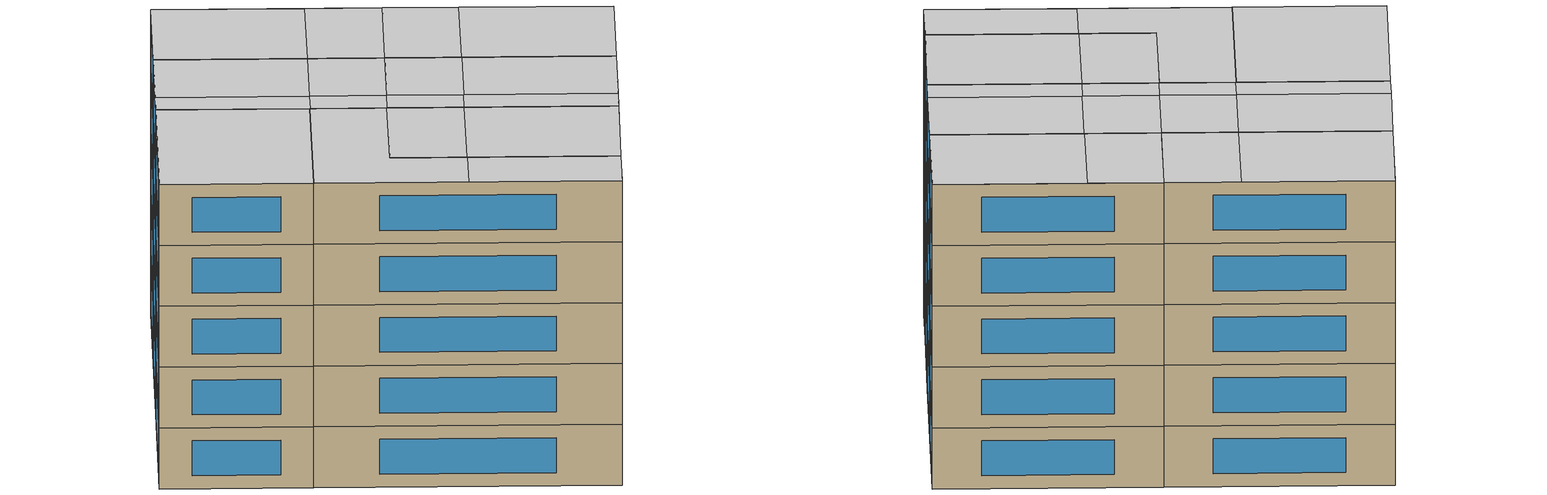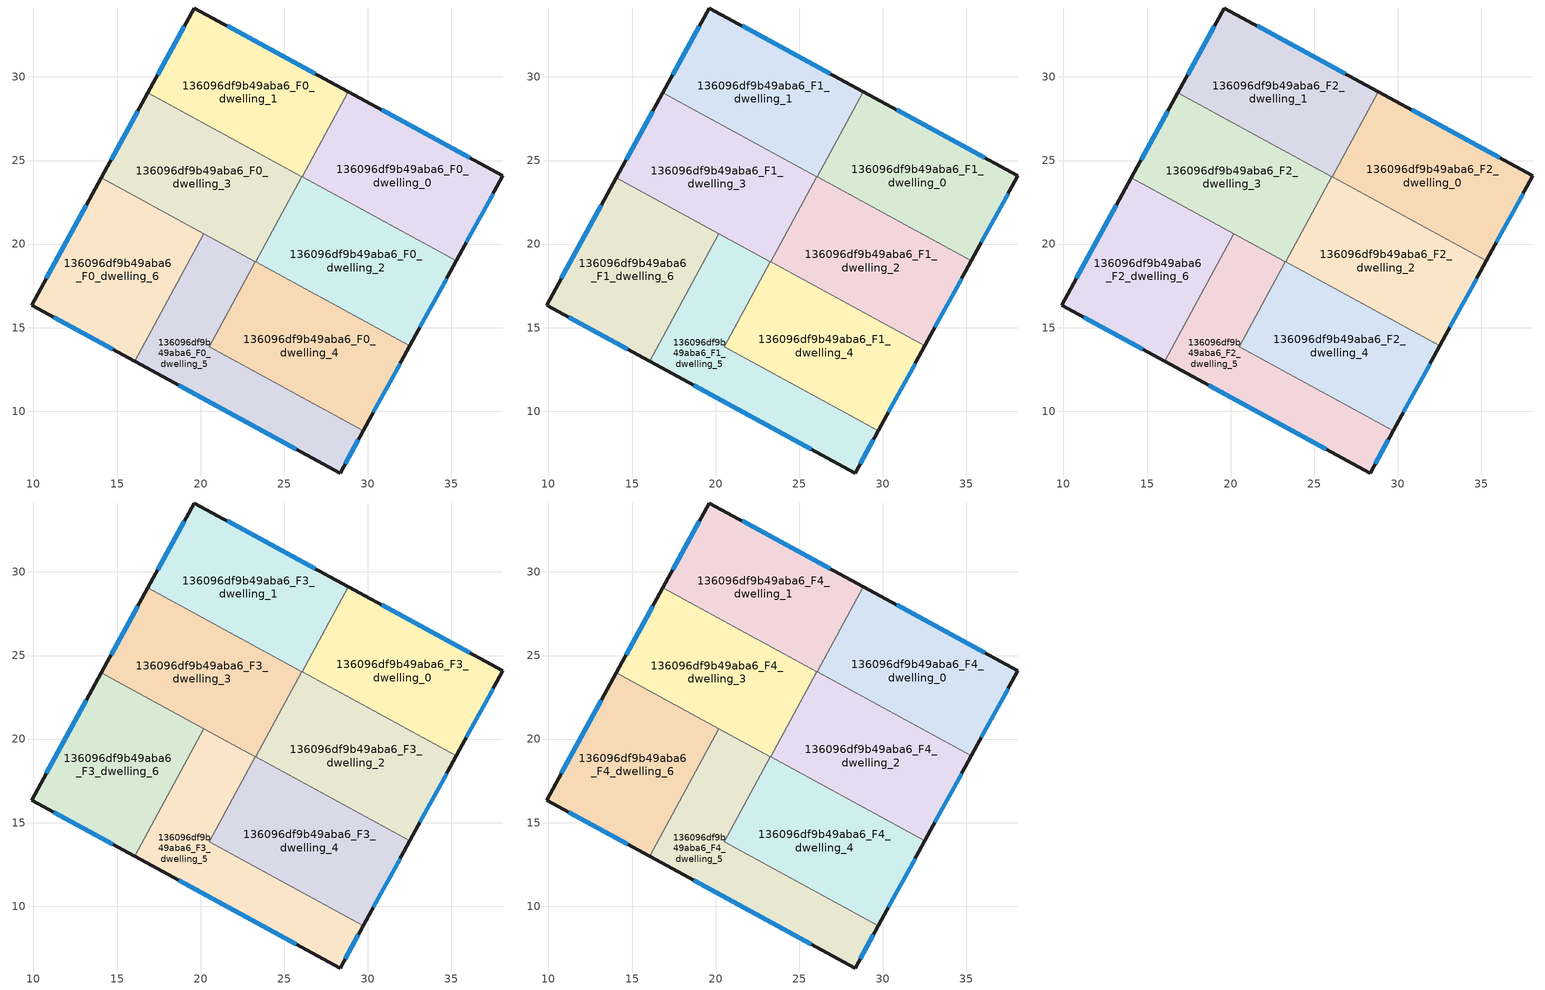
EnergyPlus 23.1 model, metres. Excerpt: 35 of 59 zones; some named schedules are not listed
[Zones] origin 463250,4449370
136096df9b49aba6_F0_dwelling_0
 floor ground (EU_floor_Construction): 38.09,24.1 35.31,19.01 26.08,24.02 28.85,29.12 z0
 wall outside (EU_wall_Construction): 35.31,19.01 38.09,24.1 28.85,29.12 z0:3
 wall to 136096df9b49aba6_F0_dwelling_1 (EU_wall_Construction): 28.85,29.12 26.08,24.02 z0:3
 wall to 136096df9b49aba6_F0_dwelling_2 (EU_wall_Construction): 26.08,24.02 35.31,19.01 z0:3
 window (EU_Window_Construction): 36.11,25.18 30.83,28.04 / 35.91,20.1 37.5,23.01 z0.64:2.36
136096df9b49aba6_F0_dwelling_1
 floor ground (EU_floor_Construction): 28.85,29.12 26.08,24.02 16.84,29.04 19.62,34.13 z0
 wall outside (EU_wall_Construction): 28.85,29.12 19.62,34.13 16.84,29.04 z0:3
 wall to 136096df9b49aba6_F0_dwelling_3 (EU_wall_Construction): 16.84,29.04 26.07,24.03 z0:3
 wall to 136096df9b49aba6_F0_dwelling_2 (EU_wall_Construction): 26.07,24.03 26.08,24.02 z0:3
 window (EU_Window_Construction): 26.87,30.19 21.6,33.05 / 19.02,33.04 17.43,30.13 z0.64:2.36
136096df9b49aba6_F0_dwelling_2
 floor ground (EU_floor_Construction): 35.31,19.01 32.53,13.93 23.3,18.94 26.07,24.03 z0
 wall outside (EU_wall_Construction): 32.53,13.93 35.31,19.01 z0:3
 wall to 136096df9b49aba6_F0_dwelling_3 (EU_wall_Construction): 26.07,24.03 23.3,18.94 z0:3
 wall to 136096df9b49aba6_F0_dwelling_4 (EU_wall_Construction): 23.3,18.94 32.53,13.93 z0:3
 window (EU_Window_Construction): 33.12,15.02 34.72,17.93 z0.64:2.36
136096df9b49aba6_F0_dwelling_3
 floor ground (EU_floor_Construction): 26.07,24.03 23.3,18.94 14.06,23.95 16.84,29.04 z0
 wall outside (EU_wall_Construction): 16.84,29.04 14.06,23.95 z0:3
 wall to 136096df9b49aba6_F0_dwelling_6 (EU_wall_Construction): 14.06,23.95 20.2,20.62 z0:3
 wall to 136096df9b49aba6_F0_dwelling_5 (EU_wall_Construction): 20.2,20.62 23.28,18.95 z0:3
 wall to 136096df9b49aba6_F0_dwelling_4 (EU_wall_Construction): 23.28,18.95 23.3,18.94 z0:3
 window (EU_Window_Construction): 16.24,27.95 14.65,25.04 z0.64:2.36
136096df9b49aba6_F0_dwelling_4
 floor ground (EU_floor_Construction): 32.53,13.93 29.75,8.84 20.52,13.85 23.28,18.95 z0
 wall outside (EU_wall_Construction): 29.75,8.84 32.53,13.93 z0:3
 wall to 136096df9b49aba6_F0_dwelling_5 (EU_wall_Construction): 23.28,18.95 20.52,13.85 29.75,8.84 z0:3
 window (EU_Window_Construction): 30.34,9.93 31.93,12.84 z0.64:2.36
136096df9b49aba6_F0_dwelling_5
 floor ground (EU_floor_Construction): 23.28,18.95 20.52,13.85 29.75,8.84 28.35,6.3 16.05,12.98 20.2,20.62 z0
 wall outside (EU_wall_Construction): 16.05,12.98 28.35,6.3 29.75,8.84 z0:3
 wall to 136096df9b49aba6_F0_dwelling_6 (EU_wall_Construction): 20.2,20.62 16.05,12.98 z0:3
 window (EU_Window_Construction): 28.65,6.84 29.45,8.3 / 18.69,11.55 25.72,7.73 z0.64:2.36
136096df9b49aba6_F0_dwelling_6
 floor ground (EU_floor_Construction): 20.2,20.62 16.05,12.98 9.88,16.33 14.06,23.95 z0
 wall outside (EU_wall_Construction): 14.06,23.95 9.88,16.33 16.05,12.98 z0:3
 window (EU_Window_Construction): 11.2,15.61 14.73,13.69 / 13.16,22.32 10.78,17.96 z0.64:2.36
136096df9b49aba6_F1_dwelling_0
 floor to 136096df9b49aba6_F0_dwelling_0 (EU_floor_Construction): 38.09,24.1 35.31,19.01 26.08,24.02 28.85,29.12 z3
 wall outside (EU_wall_Construction): 35.31,19.01 38.09,24.1 28.85,29.12 z3:6
 wall to 136096df9b49aba6_F1_dwelling_1 (EU_wall_Construction): 28.85,29.12 26.08,24.02 z3:6
 wall to 136096df9b49aba6_F1_dwelling_2 (EU_wall_Construction): 26.08,24.02 35.31,19.01 z3:6
 window (EU_Window_Construction): 36.11,25.18 30.83,28.04 / 35.91,20.1 37.5,23.01 z3.64:5.36
136096df9b49aba6_F1_dwelling_1
 floor to 136096df9b49aba6_F0_dwelling_1 (EU_floor_Construction): 28.85,29.12 26.08,24.02 16.84,29.04 19.62,34.13 z3
 wall outside (EU_wall_Construction): 28.85,29.12 19.62,34.13 16.84,29.04 z3:6
 wall to 136096df9b49aba6_F1_dwelling_3 (EU_wall_Construction): 16.84,29.04 26.07,24.03 z3:6
 wall to 136096df9b49aba6_F1_dwelling_2 (EU_wall_Construction): 26.07,24.03 26.08,24.02 z3:6
 window (EU_Window_Construction): 26.87,30.19 21.6,33.05 / 19.02,33.04 17.43,30.13 z3.64:5.36
136096df9b49aba6_F1_dwelling_2
 floor to 136096df9b49aba6_F0_dwelling_2 (EU_floor_Construction): 35.31,19.01 32.53,13.93 23.3,18.94 26.07,24.03 z3
 wall outside (EU_wall_Construction): 32.53,13.93 35.31,19.01 z3:6
 wall to 136096df9b49aba6_F1_dwelling_3 (EU_wall_Construction): 26.07,24.03 23.3,18.94 z3:6
 wall to 136096df9b49aba6_F1_dwelling_4 (EU_wall_Construction): 23.3,18.94 32.53,13.93 z3:6
 window (EU_Window_Construction): 33.12,15.02 34.72,17.93 z3.64:5.36
136096df9b49aba6_F1_dwelling_3
 floor to 136096df9b49aba6_F0_dwelling_3 (EU_floor_Construction): 26.07,24.03 23.3,18.94 14.06,23.95 16.84,29.04 z3
 wall outside (EU_wall_Construction): 16.84,29.04 14.06,23.95 z3:6
 wall to 136096df9b49aba6_F1_dwelling_6 (EU_wall_Construction): 14.06,23.95 20.2,20.62 z3:6
 wall to 136096df9b49aba6_F1_dwelling_5 (EU_wall_Construction): 20.2,20.62 23.28,18.95 z3:6
 wall to 136096df9b49aba6_F1_dwelling_4 (EU_wall_Construction): 23.28,18.95 23.3,18.94 z3:6
 window (EU_Window_Construction): 16.24,27.95 14.65,25.04 z3.64:5.36
136096df9b49aba6_F1_dwelling_4
 floor to 136096df9b49aba6_F0_dwelling_4 (EU_floor_Construction): 32.53,13.93 29.75,8.84 20.52,13.85 23.28,18.95 z3
 wall outside (EU_wall_Construction): 29.75,8.84 32.53,13.93 z3:6
 wall to 136096df9b49aba6_F1_dwelling_5 (EU_wall_Construction): 23.28,18.95 20.52,13.85 29.75,8.84 z3:6
 window (EU_Window_Construction): 30.34,9.93 31.93,12.84 z3.64:5.36
136096df9b49aba6_F1_dwelling_5
 floor to 136096df9b49aba6_F0_dwelling_5 (EU_floor_Construction): 23.28,18.95 20.52,13.85 29.75,8.84 28.35,6.3 16.05,12.98 20.2,20.62 z3
 wall outside (EU_wall_Construction): 16.05,12.98 28.35,6.3 29.75,8.84 z3:6
 wall to 136096df9b49aba6_F1_dwelling_6 (EU_wall_Construction): 20.2,20.62 16.05,12.98 z3:6
 window (EU_Window_Construction): 28.65,6.84 29.45,8.3 / 18.69,11.55 25.72,7.73 z3.64:5.36
136096df9b49aba6_F1_dwelling_6
 floor to 136096df9b49aba6_F0_dwelling_6 (EU_floor_Construction): 20.2,20.62 16.05,12.98 9.88,16.33 14.06,23.95 z3
 wall outside (EU_wall_Construction): 14.06,23.95 9.88,16.33 16.05,12.98 z3:6
 window (EU_Window_Construction): 11.2,15.61 14.73,13.69 / 13.16,22.32 10.78,17.96 z3.64:5.36
136096df9b49aba6_F2_dwelling_0
 floor to 136096df9b49aba6_F1_dwelling_0 (EU_floor_Construction): 38.09,24.1 35.31,19.01 26.08,24.02 28.85,29.12 z6
 wall outside (EU_wall_Construction): 35.31,19.01 38.09,24.1 28.85,29.12 z6:9
 wall to 136096df9b49aba6_F2_dwelling_1 (EU_wall_Construction): 28.85,29.12 26.08,24.02 z6:9
 wall to 136096df9b49aba6_F2_dwelling_2 (EU_wall_Construction): 26.08,24.02 35.31,19.01 z6:9
 window (EU_Window_Construction): 36.11,25.18 30.83,28.04 / 35.91,20.1 37.5,23.01 z6.64:8.36
136096df9b49aba6_F2_dwelling_1
 floor to 136096df9b49aba6_F1_dwelling_1 (EU_floor_Construction): 28.85,29.12 26.08,24.02 16.84,29.04 19.62,34.13 z6
 wall outside (EU_wall_Construction): 28.85,29.12 19.62,34.13 16.84,29.04 z6:9
 wall to 136096df9b49aba6_F2_dwelling_3 (EU_wall_Construction): 16.84,29.04 26.07,24.03 z6:9
 wall to 136096df9b49aba6_F2_dwelling_2 (EU_wall_Construction): 26.07,24.03 26.08,24.02 z6:9
 window (EU_Window_Construction): 26.87,30.19 21.6,33.05 / 19.02,33.04 17.43,30.13 z6.64:8.36
136096df9b49aba6_F2_dwelling_2
 floor to 136096df9b49aba6_F1_dwelling_2 (EU_floor_Construction): 35.31,19.01 32.53,13.93 23.3,18.94 26.07,24.03 z6
 wall outside (EU_wall_Construction): 32.53,13.93 35.31,19.01 z6:9
 wall to 136096df9b49aba6_F2_dwelling_3 (EU_wall_Construction): 26.07,24.03 23.3,18.94 z6:9
 wall to 136096df9b49aba6_F2_dwelling_4 (EU_wall_Construction): 23.3,18.94 32.53,13.93 z6:9
 window (EU_Window_Construction): 33.12,15.02 34.72,17.93 z6.64:8.36
136096df9b49aba6_F2_dwelling_3
 floor to 136096df9b49aba6_F1_dwelling_3 (EU_floor_Construction): 26.07,24.03 23.3,18.94 14.06,23.95 16.84,29.04 z6
 wall outside (EU_wall_Construction): 16.84,29.04 14.06,23.95 z6:9
 wall to 136096df9b49aba6_F2_dwelling_6 (EU_wall_Construction): 14.06,23.95 20.2,20.62 z6:9
 wall to 136096df9b49aba6_F2_dwelling_5 (EU_wall_Construction): 20.2,20.62 23.28,18.95 z6:9
 wall to 136096df9b49aba6_F2_dwelling_4 (EU_wall_Construction): 23.28,18.95 23.3,18.94 z6:9
 window (EU_Window_Construction): 16.24,27.95 14.65,25.04 z6.64:8.36
136096df9b49aba6_F2_dwelling_4
 floor to 136096df9b49aba6_F1_dwelling_4 (EU_floor_Construction): 32.53,13.93 29.75,8.84 20.52,13.85 23.28,18.95 z6
 wall outside (EU_wall_Construction): 29.75,8.84 32.53,13.93 z6:9
 wall to 136096df9b49aba6_F2_dwelling_5 (EU_wall_Construction): 23.28,18.95 20.52,13.85 29.75,8.84 z6:9
 window (EU_Window_Construction): 30.34,9.93 31.93,12.84 z6.64:8.36
136096df9b49aba6_F2_dwelling_5
 floor to 136096df9b49aba6_F1_dwelling_5 (EU_floor_Construction): 23.28,18.95 20.52,13.85 29.75,8.84 28.35,6.3 16.05,12.98 20.2,20.62 z6
 wall outside (EU_wall_Construction): 16.05,12.98 28.35,6.3 29.75,8.84 z6:9
 wall to 136096df9b49aba6_F2_dwelling_6 (EU_wall_Construction): 20.2,20.62 16.05,12.98 z6:9
 window (EU_Window_Construction): 28.65,6.84 29.45,8.3 / 18.69,11.55 25.72,7.73 z6.64:8.36
136096df9b49aba6_F2_dwelling_6
 floor to 136096df9b49aba6_F1_dwelling_6 (EU_floor_Construction): 20.2,20.62 16.05,12.98 9.88,16.33 14.06,23.95 z6
 wall outside (EU_wall_Construction): 14.06,23.95 9.88,16.33 16.05,12.98 z6:9
 window (EU_Window_Construction): 11.2,15.61 14.73,13.69 / 13.16,22.32 10.78,17.96 z6.64:8.36
136096df9b49aba6_F3_dwelling_0
 floor to 136096df9b49aba6_F2_dwelling_0 (EU_floor_Construction): 38.09,24.1 35.31,19.01 26.08,24.02 28.85,29.12 z9
 wall outside (EU_wall_Construction): 35.31,19.01 38.09,24.1 28.85,29.12 z9:12
 wall to 136096df9b49aba6_F3_dwelling_1 (EU_wall_Construction): 28.85,29.12 26.08,24.02 z9:12
 wall to 136096df9b49aba6_F3_dwelling_2 (EU_wall_Construction): 26.08,24.02 35.31,19.01 z9:12
 window (EU_Window_Construction): 36.11,25.18 30.83,28.04 / 35.91,20.1 37.5,23.01 z9.64:11.36
136096df9b49aba6_F3_dwelling_1
 floor to 136096df9b49aba6_F2_dwelling_1 (EU_floor_Construction): 28.85,29.12 26.08,24.02 16.84,29.04 19.62,34.13 z9
 wall outside (EU_wall_Construction): 28.85,29.12 19.62,34.13 16.84,29.04 z9:12
 wall to 136096df9b49aba6_F3_dwelling_3 (EU_wall_Construction): 16.84,29.04 26.07,24.03 z9:12
 wall to 136096df9b49aba6_F3_dwelling_2 (EU_wall_Construction): 26.07,24.03 26.08,24.02 z9:12
 window (EU_Window_Construction): 26.87,30.19 21.6,33.05 / 19.02,33.04 17.43,30.13 z9.64:11.36
136096df9b49aba6_F3_dwelling_2
 floor to 136096df9b49aba6_F2_dwelling_2 (EU_floor_Construction): 35.31,19.01 32.53,13.93 23.3,18.94 26.07,24.03 z9
 wall outside (EU_wall_Construction): 32.53,13.93 35.31,19.01 z9:12
 wall to 136096df9b49aba6_F3_dwelling_3 (EU_wall_Construction): 26.07,24.03 23.3,18.94 z9:12
 wall to 136096df9b49aba6_F3_dwelling_4 (EU_wall_Construction): 23.3,18.94 32.53,13.93 z9:12
 window (EU_Window_Construction): 33.12,15.02 34.72,17.93 z9.64:11.36
136096df9b49aba6_F3_dwelling_3
 floor to 136096df9b49aba6_F2_dwelling_3 (EU_floor_Construction): 26.07,24.03 23.3,18.94 14.06,23.95 16.84,29.04 z9
 wall outside (EU_wall_Construction): 16.84,29.04 14.06,23.95 z9:12
 wall to 136096df9b49aba6_F3_dwelling_6 (EU_wall_Construction): 14.06,23.95 20.2,20.62 z9:12
 wall to 136096df9b49aba6_F3_dwelling_5 (EU_wall_Construction): 20.2,20.62 23.28,18.95 z9:12
 wall to 136096df9b49aba6_F3_dwelling_4 (EU_wall_Construction): 23.28,18.95 23.3,18.94 z9:12
 window (EU_Window_Construction): 16.24,27.95 14.65,25.04 z9.64:11.36
136096df9b49aba6_F3_dwelling_4
 floor to 136096df9b49aba6_F2_dwelling_4 (EU_floor_Construction): 32.53,13.93 29.75,8.84 20.52,13.85 23.28,18.95 z9
 wall outside (EU_wall_Construction): 29.75,8.84 32.53,13.93 z9:12
 wall to 136096df9b49aba6_F3_dwelling_5 (EU_wall_Construction): 23.28,18.95 20.52,13.85 29.75,8.84 z9:12
 window (EU_Window_Construction): 30.34,9.93 31.93,12.84 z9.64:11.36
136096df9b49aba6_F3_dwelling_5
 floor to 136096df9b49aba6_F2_dwelling_5 (EU_floor_Construction): 23.28,18.95 20.52,13.85 29.75,8.84 28.35,6.3 16.05,12.98 20.2,20.62 z9
 wall outside (EU_wall_Construction): 16.05,12.98 28.35,6.3 29.75,8.84 z9:12
 wall to 136096df9b49aba6_F3_dwelling_6 (EU_wall_Construction): 20.2,20.62 16.05,12.98 z9:12
 window (EU_Window_Construction): 28.65,6.84 29.45,8.3 / 18.69,11.55 25.72,7.73 z9.64:11.36
136096df9b49aba6_F3_dwelling_6
 floor to 136096df9b49aba6_F2_dwelling_6 (EU_floor_Construction): 20.2,20.62 16.05,12.98 9.88,16.33 14.06,23.95 z9
 wall outside (EU_wall_Construction): 14.06,23.95 9.88,16.33 16.05,12.98 z9:12
 window (EU_Window_Construction): 11.2,15.61 14.73,13.69 / 13.16,22.32 10.78,17.96 z9.64:11.36
136096df9b49aba6_F4_dwelling_0
 floor to 136096df9b49aba6_F3_dwelling_0 (EU_floor_Construction): 38.09,24.1 35.31,19.01 26.08,24.02 28.85,29.12 z12
 wall outside (EU_wall_Construction): 35.31,19.01 38.09,24.1 28.85,29.12 z12:15
 wall to 136096df9b49aba6_F4_dwelling_1 (EU_wall_Construction): 28.85,29.12 26.08,24.02 z12:15
 wall to 136096df9b49aba6_F4_dwelling_2 (EU_wall_Construction): 26.08,24.02 35.31,19.01 z12:15
 window (EU_Window_Construction): 36.11,25.18 30.83,28.04 / 35.91,20.1 37.5,23.01 z12.64:14.36
 ceiling to 136096df9b49aba6_F5_dwelling_1 (EU_floor_Construction): 35.31,19.01 38.09,24.1 31.91,27.46 29.14,22.36 z15
 ceiling to 136096df9b49aba6_F5_dwelling_3 (EU_floor_Construction): 29.14,22.36 31.91,27.46 28.85,29.12 26.08,24.02 z15
136096df9b49aba6_F4_dwelling_1
 floor to 136096df9b49aba6_F3_dwelling_1 (EU_floor_Construction): 28.85,29.12 26.08,24.02 16.84,29.04 19.62,34.13 z12
 wall outside (EU_wall_Construction): 28.85,29.12 19.62,34.13 16.84,29.04 z12:15
 wall to 136096df9b49aba6_F4_dwelling_3 (EU_wall_Construction): 16.84,29.04 26.07,24.03 z12:15
 wall to 136096df9b49aba6_F4_dwelling_2 (EU_wall_Construction): 26.07,24.03 26.08,24.02 z12:15
 window (EU_Window_Construction): 26.87,30.19 21.6,33.05 / 19.02,33.04 17.43,30.13 z12.64:14.36
 ceiling to 136096df9b49aba6_F5_dwelling_5 (EU_floor_Construction): 22.98,25.71 25.75,30.8 19.62,34.13 16.84,29.04 z15
 ceiling to 136096df9b49aba6_F5_dwelling_3 (EU_floor_Construction): 26.08,24.02 28.85,29.12 25.75,30.8 22.98,25.71 z15
136096df9b49aba6_F4_dwelling_2
 floor to 136096df9b49aba6_F3_dwelling_2 (EU_floor_Construction): 35.31,19.01 32.53,13.93 23.3,18.94 26.07,24.03 z12
 wall outside (EU_wall_Construction): 32.53,13.93 35.31,19.01 z12:15
 wall to 136096df9b49aba6_F4_dwelling_3 (EU_wall_Construction): 26.07,24.03 23.3,18.94 z12:15
 wall to 136096df9b49aba6_F4_dwelling_4 (EU_wall_Construction): 23.3,18.94 32.53,13.93 z12:15
 window (EU_Window_Construction): 33.12,15.02 34.72,17.93 z12.64:14.36
 ceiling to 136096df9b49aba6_F5_dwelling_3 (EU_floor_Construction): 27.07,18.54 29.14,22.36 26.07,24.03 23.99,20.21 z15
 ceiling to 136096df9b49aba6_F5_dwelling_1 (EU_floor_Construction): 33.24,15.22 35.31,19.01 29.14,22.36 27.08,18.56 z15
 ceiling to 136096df9b49aba6_F5_dwelling_0 (EU_floor_Construction): 32.53,13.93 33.24,15.22 27.08,18.56 26.38,17.27 z15
 ceiling to 136096df9b49aba6_F5_dwelling_2 (EU_floor_Construction): 26.38,17.27 27.07,18.54 23.99,20.21 23.3,18.94 z15
 ceiling adiabatic (EU_roof_Construction): 27.07,18.54 29.14,22.36 26.07,24.03 23.99,20.21 z15
136096df9b49aba6_F4_dwelling_3
 floor to 136096df9b49aba6_F3_dwelling_3 (EU_floor_Construction): 26.07,24.03 23.3,18.94 14.06,23.95 16.84,29.04 z12
 wall outside (EU_wall_Construction): 16.84,29.04 14.06,23.95 z12:15
 wall to 136096df9b49aba6_F4_dwelling_6 (EU_wall_Construction): 14.06,23.95 20.2,20.62 z12:15
 wall to 136096df9b49aba6_F4_dwelling_5 (EU_wall_Construction): 20.2,20.62 23.28,18.95 z12:15
 wall to 136096df9b49aba6_F4_dwelling_4 (EU_wall_Construction): 23.28,18.95 23.3,18.94 z12:15
 window (EU_Window_Construction): 16.24,27.95 14.65,25.04 z12.64:14.36
 ceiling to 136096df9b49aba6_F5_dwelling_4 (EU_floor_Construction): 20.22,20.61 20.9,21.86 14.74,25.2 14.06,23.95 z15
 ceiling to 136096df9b49aba6_F5_dwelling_5 (EU_floor_Construction): 20.9,21.86 22.98,25.71 16.84,29.04 14.74,25.2 z15
 ceiling to 136096df9b49aba6_F5_dwelling_3 (EU_floor_Construction): 23.99,20.21 26.07,24.03 22.98,25.71 20.91,21.88 z15
 ceiling to 136096df9b49aba6_F5_dwelling_2 (EU_floor_Construction): 23.3,18.94 23.99,20.21 20.91,21.88 20.22,20.61 z15
136096df9b49aba6_F4_dwelling_4
 floor to 136096df9b49aba6_F3_dwelling_4 (EU_floor_Construction): 32.53,13.93 29.75,8.84 20.52,13.85 23.28,18.95 z12
 wall outside (EU_wall_Construction): 29.75,8.84 32.53,13.93 z12:15
 wall to 136096df9b49aba6_F4_dwelling_5 (EU_wall_Construction): 23.28,18.95 20.52,13.85 29.75,8.84 z12:15
 window (EU_Window_Construction): 30.34,9.93 31.93,12.84 z12.64:14.36
 ceiling to 136096df9b49aba6_F5_dwelling_0 (EU_floor_Construction): 29.75,8.84 32.53,13.93 26.38,17.27 23.61,12.17 z15
 ceiling to 136096df9b49aba6_F5_dwelling_2 (EU_floor_Construction): 23.61,12.17 26.38,17.27 23.28,18.95 20.52,13.85 z15
136096df9b49aba6_F4_dwelling_5
 floor to 136096df9b49aba6_F3_dwelling_5 (EU_floor_Construction): 23.28,18.95 20.52,13.85 29.75,8.84 28.35,6.3 16.05,12.98 20.2,20.62 z12
 wall outside (EU_wall_Construction): 16.05,12.98 28.35,6.3 29.75,8.84 z12:15
 wall to 136096df9b49aba6_F4_dwelling_6 (EU_wall_Construction): 20.2,20.62 16.05,12.98 z12:15
 window (EU_Window_Construction): 28.65,6.84 29.45,8.3 / 18.69,11.55 25.72,7.73 z12.64:14.36
 ceiling to 136096df9b49aba6_F5_dwelling_2 (EU_floor_Construction): 22.23,9.62 23.61,12.17 20.52,13.85 23.28,18.95 20.22,20.61 16.07,12.97 z15
 ceiling to 136096df9b49aba6_F5_dwelling_0 (EU_floor_Construction): 28.35,6.3 29.75,8.84 23.61,12.17 22.23,9.62 z15
 ceiling to 136096df9b49aba6_F5_dwelling_4 (EU_floor_Construction): 16.07,12.97 20.22,20.61 20.2,20.62 16.05,12.98 z15
136096df9b49aba6_F4_dwelling_6
 floor to 136096df9b49aba6_F3_dwelling_6 (EU_floor_Construction): 20.2,20.62 16.05,12.98 9.88,16.33 14.06,23.95 z12
 wall outside (EU_wall_Construction): 14.06,23.95 9.88,16.33 16.05,12.98 z12:15
 window (EU_Window_Construction): 11.2,15.61 14.73,13.69 / 13.16,22.32 10.78,17.96 z12.64:14.36
 ceiling to 136096df9b49aba6_F5_dwelling_4 (EU_floor_Construction): 16.05,12.98 20.2,20.62 14.06,23.95 9.88,16.33 z15
[Building]
EU S2 Campaign: North Axis=0; Terrain=City; Solar Distribution=FullExterior
[Site:Location]
Yerevan-Zvartnots.Intl.AP: Latitude=40.15; Longitude=44.383; Time Zone=4; Elevation=854
[SizingPeriod:WeatherFileDays]
AnnualSizingPeriod: Begin Month=1; Begin Day of Month=1; End Month=12; End Day of Month=31; Day of Week for Start Day=Monday; Use Weather File Daylight Saving Period=No; Use Weather File Rain and Snow Indicators=No
[MATERIAL]
EU_InternalMass_Material: Roughness=MediumRough; Thickness=0.1; Conductivity=1; Density=1800; Specific Heat=900; Thermal Absorptance=0.9; Solar Absorptance=0.7; Visible Absorptance=0.7
[MATERIAL:NOMASS] Roughness=MediumRough; Thermal Absorptance=0.9; Solar Absorptance=0.7; Visible Absorptance=0.7
Name | Thermal Resistance
EU_wall_NoMass | 1.05043
EU_roof_NoMass | 1.45357
EU_floor_NoMass | 0.478065
[WINDOWMATERIAL:SIMPLEGLAZINGSYSTEM]
EU_Window_SimpleGlazing: UFactor=2.5566; Solar Heat Gain Coefficient=0.75; Visible Transmittance=0.75
[CONSTRUCTION]
EU_wall_Construction: EU_wall_NoMass
EU_roof_Construction: EU_roof_NoMass
EU_floor_Construction: EU_floor_NoMass
EU_Window_Construction: EU_Window_SimpleGlazing
EU_InternalMass_Construction: EU_InternalMass_Material
[ZONE] Type=1; Multiplier=1; Ceiling Height=autocalculate; Floor Area=autocalculate; Part of Total Floor Area=Yes
Name | Volume
136096df9b49aba6_F0_dwelling_0; 136096df9b49aba6_F1_dwelling_0; 136096df9b49aba6_F2_dwelling_0; 136096df9b49aba6_F3_dwelling_0; 136096df9b49aba6_F4_dwelling_0 | 182.761
136096df9b49aba6_F0_dwelling_1; 136096df9b49aba6_F1_dwelling_1; 136096df9b49aba6_F2_dwelling_1; 136096df9b49aba6_F3_dwelling_1; 136096df9b49aba6_F4_dwelling_1; 136096df9b49aba6_F0_dwelling_4; 136096df9b49aba6_F1_dwelling_4; 136096df9b49aba6_F2_dwelling_4; 136096df9b49aba6_F3_dwelling_4; 136096df9b49aba6_F4_dwelling_4 | 182.777
136096df9b49aba6_F0_dwelling_2; 136096df9b49aba6_F1_dwelling_2; 136096df9b49aba6_F2_dwelling_2; 136096df9b49aba6_F3_dwelling_2; 136096df9b49aba6_F4_dwelling_2; 136096df9b49aba6_F0_dwelling_3; 136096df9b49aba6_F1_dwelling_3; 136096df9b49aba6_F2_dwelling_3; 136096df9b49aba6_F3_dwelling_3; 136096df9b49aba6_F4_dwelling_3 | 182.762
136096df9b49aba6_F0_dwelling_5; 136096df9b49aba6_F1_dwelling_5; 136096df9b49aba6_F2_dwelling_5; 136096df9b49aba6_F3_dwelling_5; 136096df9b49aba6_F4_dwelling_5 | 182.755
136096df9b49aba6_F0_dwelling_6; 136096df9b49aba6_F1_dwelling_6; 136096df9b49aba6_F2_dwelling_6; 136096df9b49aba6_F3_dwelling_6; 136096df9b49aba6_F4_dwelling_6 | 182.77
[INTERNALMASS] Construction=EU_InternalMass_Construction
Name | Zone or ZoneList | Surface Area
136096df9b49aba6_F0_dwelling_0_EU_InternalMass | 136096df9b49aba6_F0_dwelling_0 | 60.9218
136096df9b49aba6_F0_dwelling_1_EU_InternalMass | 136096df9b49aba6_F0_dwelling_1 | 60.9244
136096df9b49aba6_F0_dwelling_2_EU_InternalMass | 136096df9b49aba6_F0_dwelling_2 | 60.9206
136096df9b49aba6_F0_dwelling_3_EU_InternalMass | 136096df9b49aba6_F0_dwelling_3 | 60.9206
136096df9b49aba6_F0_dwelling_4_EU_InternalMass | 136096df9b49aba6_F0_dwelling_4 | 60.9269
136096df9b49aba6_F0_dwelling_5_EU_InternalMass | 136096df9b49aba6_F0_dwelling_5 | 60.9183
136096df9b49aba6_F0_dwelling_6_EU_InternalMass | 136096df9b49aba6_F0_dwelling_6 | 60.9231
136096df9b49aba6_F1_dwelling_0_EU_InternalMass | 136096df9b49aba6_F1_dwelling_0 | 60.9218
136096df9b49aba6_F1_dwelling_1_EU_InternalMass | 136096df9b49aba6_F1_dwelling_1 | 60.9244
136096df9b49aba6_F1_dwelling_2_EU_InternalMass | 136096df9b49aba6_F1_dwelling_2 | 60.9206
136096df9b49aba6_F1_dwelling_3_EU_InternalMass | 136096df9b49aba6_F1_dwelling_3 | 60.9206
136096df9b49aba6_F1_dwelling_4_EU_InternalMass | 136096df9b49aba6_F1_dwelling_4 | 60.9269
136096df9b49aba6_F1_dwelling_5_EU_InternalMass | 136096df9b49aba6_F1_dwelling_5 | 60.9183
136096df9b49aba6_F1_dwelling_6_EU_InternalMass | 136096df9b49aba6_F1_dwelling_6 | 60.9231
136096df9b49aba6_F2_dwelling_0_EU_InternalMass | 136096df9b49aba6_F2_dwelling_0 | 60.9218
136096df9b49aba6_F2_dwelling_1_EU_InternalMass | 136096df9b49aba6_F2_dwelling_1 | 60.9244
136096df9b49aba6_F2_dwelling_2_EU_InternalMass | 136096df9b49aba6_F2_dwelling_2 | 60.9206
136096df9b49aba6_F2_dwelling_3_EU_InternalMass | 136096df9b49aba6_F2_dwelling_3 | 60.9206
136096df9b49aba6_F2_dwelling_4_EU_InternalMass | 136096df9b49aba6_F2_dwelling_4 | 60.9269
136096df9b49aba6_F2_dwelling_5_EU_InternalMass | 136096df9b49aba6_F2_dwelling_5 | 60.9183
136096df9b49aba6_F2_dwelling_6_EU_InternalMass | 136096df9b49aba6_F2_dwelling_6 | 60.9231
136096df9b49aba6_F3_dwelling_0_EU_InternalMass | 136096df9b49aba6_F3_dwelling_0 | 60.9218
136096df9b49aba6_F3_dwelling_1_EU_InternalMass | 136096df9b49aba6_F3_dwelling_1 | 60.9244
136096df9b49aba6_F3_dwelling_2_EU_InternalMass | 136096df9b49aba6_F3_dwelling_2 | 60.9206
136096df9b49aba6_F3_dwelling_3_EU_InternalMass | 136096df9b49aba6_F3_dwelling_3 | 60.9206
136096df9b49aba6_F3_dwelling_4_EU_InternalMass | 136096df9b49aba6_F3_dwelling_4 | 60.9269
136096df9b49aba6_F3_dwelling_5_EU_InternalMass | 136096df9b49aba6_F3_dwelling_5 | 60.9183
136096df9b49aba6_F3_dwelling_6_EU_InternalMass | 136096df9b49aba6_F3_dwelling_6 | 60.9231
136096df9b49aba6_F4_dwelling_0_EU_InternalMass | 136096df9b49aba6_F4_dwelling_0 | 60.9218
136096df9b49aba6_F4_dwelling_1_EU_InternalMass | 136096df9b49aba6_F4_dwelling_1 | 60.9244
136096df9b49aba6_F4_dwelling_2_EU_InternalMass | 136096df9b49aba6_F4_dwelling_2 | 60.9206
136096df9b49aba6_F4_dwelling_3_EU_InternalMass | 136096df9b49aba6_F4_dwelling_3 | 60.9206
136096df9b49aba6_F4_dwelling_4_EU_InternalMass | 136096df9b49aba6_F4_dwelling_4 | 60.9269
136096df9b49aba6_F4_dwelling_5_EU_InternalMass | 136096df9b49aba6_F4_dwelling_5 | 60.9183
136096df9b49aba6_F4_dwelling_6_EU_InternalMass | 136096df9b49aba6_F4_dwelling_6 | 60.9231
[OTHEREQUIPMENT] Fuel Type=Electricity; Design Level Calculation Method=Watts/Area; Power per Zone Floor Area=1; Fraction Latent=0; Fraction Radiant=0; Fraction Lost=0; Carbon Dioxide Generation Rate=0; EndUse Subcategory=EU_Step8_InternalGains
Name | Zone or ZoneList or Space or SpaceList | Schedule
EU_Step8_InternalGain_136096df9b49aba6_F0_dwelling_0_f000 | 136096df9b49aba6_F0_dwelling_0 | EU_Step8_GainSchedule_136096df9b49aba6_F0_dwelling_0_f000
EU_Step8_InternalGain_136096df9b49aba6_F0_dwelling_1_f000 | 136096df9b49aba6_F0_dwelling_1 | EU_Step8_GainSchedule_136096df9b49aba6_F0_dwelling_1_f000
EU_Step8_InternalGain_136096df9b49aba6_F0_dwelling_2_f000 | 136096df9b49aba6_F0_dwelling_2 | EU_Step8_GainSchedule_136096df9b49aba6_F0_dwelling_2_f000
EU_Step8_InternalGain_136096df9b49aba6_F0_dwelling_3_f000 | 136096df9b49aba6_F0_dwelling_3 | EU_Step8_GainSchedule_136096df9b49aba6_F0_dwelling_3_f000
EU_Step8_InternalGain_136096df9b49aba6_F0_dwelling_4_f000 | 136096df9b49aba6_F0_dwelling_4 | EU_Step8_GainSchedule_136096df9b49aba6_F0_dwelling_4_f000
EU_Step8_InternalGain_136096df9b49aba6_F0_dwelling_5_f000 | 136096df9b49aba6_F0_dwelling_5 | EU_Step8_GainSchedule_136096df9b49aba6_F0_dwelling_5_f000
EU_Step8_InternalGain_136096df9b49aba6_F0_dwelling_6_f000 | 136096df9b49aba6_F0_dwelling_6 | EU_Step8_GainSchedule_136096df9b49aba6_F0_dwelling_6_f000
EU_Step8_InternalGain_136096df9b49aba6_F1_dwelling_0_f000 | 136096df9b49aba6_F1_dwelling_0 | EU_Step8_GainSchedule_136096df9b49aba6_F1_dwelling_0_f000
EU_Step8_InternalGain_136096df9b49aba6_F1_dwelling_1_f000 | 136096df9b49aba6_F1_dwelling_1 | EU_Step8_GainSchedule_136096df9b49aba6_F1_dwelling_1_f000
EU_Step8_InternalGain_136096df9b49aba6_F1_dwelling_2_f000 | 136096df9b49aba6_F1_dwelling_2 | EU_Step8_GainSchedule_136096df9b49aba6_F1_dwelling_2_f000
EU_Step8_InternalGain_136096df9b49aba6_F1_dwelling_3_f000 | 136096df9b49aba6_F1_dwelling_3 | EU_Step8_GainSchedule_136096df9b49aba6_F1_dwelling_3_f000
EU_Step8_InternalGain_136096df9b49aba6_F1_dwelling_4_f000 | 136096df9b49aba6_F1_dwelling_4 | EU_Step8_GainSchedule_136096df9b49aba6_F1_dwelling_4_f000
EU_Step8_InternalGain_136096df9b49aba6_F1_dwelling_5_f000 | 136096df9b49aba6_F1_dwelling_5 | EU_Step8_GainSchedule_136096df9b49aba6_F1_dwelling_5_f000
EU_Step8_InternalGain_136096df9b49aba6_F1_dwelling_6_f000 | 136096df9b49aba6_F1_dwelling_6 | EU_Step8_GainSchedule_136096df9b49aba6_F1_dwelling_6_f000
EU_Step8_InternalGain_136096df9b49aba6_F2_dwelling_0_f000 | 136096df9b49aba6_F2_dwelling_0 | EU_Step8_GainSchedule_136096df9b49aba6_F2_dwelling_0_f000
EU_Step8_InternalGain_136096df9b49aba6_F2_dwelling_1_f000 | 136096df9b49aba6_F2_dwelling_1 | EU_Step8_GainSchedule_136096df9b49aba6_F2_dwelling_1_f000
EU_Step8_InternalGain_136096df9b49aba6_F2_dwelling_2_f000 | 136096df9b49aba6_F2_dwelling_2 | EU_Step8_GainSchedule_136096df9b49aba6_F2_dwelling_2_f000
EU_Step8_InternalGain_136096df9b49aba6_F2_dwelling_3_f000 | 136096df9b49aba6_F2_dwelling_3 | EU_Step8_GainSchedule_136096df9b49aba6_F2_dwelling_3_f000
EU_Step8_InternalGain_136096df9b49aba6_F2_dwelling_4_f000 | 136096df9b49aba6_F2_dwelling_4 | EU_Step8_GainSchedule_136096df9b49aba6_F2_dwelling_4_f000
EU_Step8_InternalGain_136096df9b49aba6_F2_dwelling_5_f000 | 136096df9b49aba6_F2_dwelling_5 | EU_Step8_GainSchedule_136096df9b49aba6_F2_dwelling_5_f000
EU_Step8_InternalGain_136096df9b49aba6_F2_dwelling_6_f000 | 136096df9b49aba6_F2_dwelling_6 | EU_Step8_GainSchedule_136096df9b49aba6_F2_dwelling_6_f000
EU_Step8_InternalGain_136096df9b49aba6_F3_dwelling_0_f000 | 136096df9b49aba6_F3_dwelling_0 | EU_Step8_GainSchedule_136096df9b49aba6_F3_dwelling_0_f000
EU_Step8_InternalGain_136096df9b49aba6_F3_dwelling_1_f000 | 136096df9b49aba6_F3_dwelling_1 | EU_Step8_GainSchedule_136096df9b49aba6_F3_dwelling_1_f000
EU_Step8_InternalGain_136096df9b49aba6_F3_dwelling_2_f000 | 136096df9b49aba6_F3_dwelling_2 | EU_Step8_GainSchedule_136096df9b49aba6_F3_dwelling_2_f000
EU_Step8_InternalGain_136096df9b49aba6_F3_dwelling_3_f000 | 136096df9b49aba6_F3_dwelling_3 | EU_Step8_GainSchedule_136096df9b49aba6_F3_dwelling_3_f000
EU_Step8_InternalGain_136096df9b49aba6_F3_dwelling_4_f000 | 136096df9b49aba6_F3_dwelling_4 | EU_Step8_GainSchedule_136096df9b49aba6_F3_dwelling_4_f000
EU_Step8_InternalGain_136096df9b49aba6_F3_dwelling_5_f000 | 136096df9b49aba6_F3_dwelling_5 | EU_Step8_GainSchedule_136096df9b49aba6_F3_dwelling_5_f000
EU_Step8_InternalGain_136096df9b49aba6_F3_dwelling_6_f000 | 136096df9b49aba6_F3_dwelling_6 | EU_Step8_GainSchedule_136096df9b49aba6_F3_dwelling_6_f000
EU_Step8_InternalGain_136096df9b49aba6_F4_dwelling_0_f000 | 136096df9b49aba6_F4_dwelling_0 | EU_Step8_GainSchedule_136096df9b49aba6_F4_dwelling_0_f000
EU_Step8_InternalGain_136096df9b49aba6_F4_dwelling_1_f000 | 136096df9b49aba6_F4_dwelling_1 | EU_Step8_GainSchedule_136096df9b49aba6_F4_dwelling_1_f000
EU_Step8_InternalGain_136096df9b49aba6_F4_dwelling_2_f000 | 136096df9b49aba6_F4_dwelling_2 | EU_Step8_GainSchedule_136096df9b49aba6_F4_dwelling_2_f000
EU_Step8_InternalGain_136096df9b49aba6_F4_dwelling_3_f000 | 136096df9b49aba6_F4_dwelling_3 | EU_Step8_GainSchedule_136096df9b49aba6_F4_dwelling_3_f000
EU_Step8_InternalGain_136096df9b49aba6_F4_dwelling_4_f000 | 136096df9b49aba6_F4_dwelling_4 | EU_Step8_GainSchedule_136096df9b49aba6_F4_dwelling_4_f000
EU_Step8_InternalGain_136096df9b49aba6_F4_dwelling_5_f000 | 136096df9b49aba6_F4_dwelling_5 | EU_Step8_GainSchedule_136096df9b49aba6_F4_dwelling_5_f000
EU_Step8_InternalGain_136096df9b49aba6_F4_dwelling_6_f000 | 136096df9b49aba6_F4_dwelling_6 | EU_Step8_GainSchedule_136096df9b49aba6_F4_dwelling_6_f000
[ZONEVENTILATION:DESIGNFLOWRATE] Schedule=EU_AlwaysOn; Design Flow Rate Calculation Method=AirChanges/Hour; Air Changes per Hour=0.557805; Ventilation Type=Natural; Fan Pressure Rise=0; Fan Total Efficiency=1; Constant Term Coefficient=1; Temperature Term Coefficient=0; Velocity Term Coefficient=0; Velocity Squared Term Coefficient=0; Minimum Indoor Temperature=-100; Maximum Indoor Temperature=100; Delta Temperature=-100; Minimum Outdoor Temperature=-100; Maximum Outdoor Temperature=100; Maximum Wind Speed=40
Name | Zone or ZoneList or Space or SpaceList
EU_ConstantAir_136096df9b49aba6_F0_dwelling_0 | 136096df9b49aba6_F0_dwelling_0
EU_ConstantAir_136096df9b49aba6_F0_dwelling_1 | 136096df9b49aba6_F0_dwelling_1
EU_ConstantAir_136096df9b49aba6_F0_dwelling_2 | 136096df9b49aba6_F0_dwelling_2
EU_ConstantAir_136096df9b49aba6_F0_dwelling_3 | 136096df9b49aba6_F0_dwelling_3
EU_ConstantAir_136096df9b49aba6_F0_dwelling_4 | 136096df9b49aba6_F0_dwelling_4
EU_ConstantAir_136096df9b49aba6_F0_dwelling_5 | 136096df9b49aba6_F0_dwelling_5
EU_ConstantAir_136096df9b49aba6_F0_dwelling_6 | 136096df9b49aba6_F0_dwelling_6
EU_ConstantAir_136096df9b49aba6_F1_dwelling_0 | 136096df9b49aba6_F1_dwelling_0
EU_ConstantAir_136096df9b49aba6_F1_dwelling_1 | 136096df9b49aba6_F1_dwelling_1
EU_ConstantAir_136096df9b49aba6_F1_dwelling_2 | 136096df9b49aba6_F1_dwelling_2
EU_ConstantAir_136096df9b49aba6_F1_dwelling_3 | 136096df9b49aba6_F1_dwelling_3
EU_ConstantAir_136096df9b49aba6_F1_dwelling_4 | 136096df9b49aba6_F1_dwelling_4
EU_ConstantAir_136096df9b49aba6_F1_dwelling_5 | 136096df9b49aba6_F1_dwelling_5
EU_ConstantAir_136096df9b49aba6_F1_dwelling_6 | 136096df9b49aba6_F1_dwelling_6
EU_ConstantAir_136096df9b49aba6_F2_dwelling_0 | 136096df9b49aba6_F2_dwelling_0
EU_ConstantAir_136096df9b49aba6_F2_dwelling_1 | 136096df9b49aba6_F2_dwelling_1
EU_ConstantAir_136096df9b49aba6_F2_dwelling_2 | 136096df9b49aba6_F2_dwelling_2
EU_ConstantAir_136096df9b49aba6_F2_dwelling_3 | 136096df9b49aba6_F2_dwelling_3
EU_ConstantAir_136096df9b49aba6_F2_dwelling_4 | 136096df9b49aba6_F2_dwelling_4
EU_ConstantAir_136096df9b49aba6_F2_dwelling_5 | 136096df9b49aba6_F2_dwelling_5
EU_ConstantAir_136096df9b49aba6_F2_dwelling_6 | 136096df9b49aba6_F2_dwelling_6
EU_ConstantAir_136096df9b49aba6_F3_dwelling_0 | 136096df9b49aba6_F3_dwelling_0
EU_ConstantAir_136096df9b49aba6_F3_dwelling_1 | 136096df9b49aba6_F3_dwelling_1
EU_ConstantAir_136096df9b49aba6_F3_dwelling_2 | 136096df9b49aba6_F3_dwelling_2
EU_ConstantAir_136096df9b49aba6_F3_dwelling_3 | 136096df9b49aba6_F3_dwelling_3
EU_ConstantAir_136096df9b49aba6_F3_dwelling_4 | 136096df9b49aba6_F3_dwelling_4
EU_ConstantAir_136096df9b49aba6_F3_dwelling_5 | 136096df9b49aba6_F3_dwelling_5
EU_ConstantAir_136096df9b49aba6_F3_dwelling_6 | 136096df9b49aba6_F3_dwelling_6
EU_ConstantAir_136096df9b49aba6_F4_dwelling_0 | 136096df9b49aba6_F4_dwelling_0
EU_ConstantAir_136096df9b49aba6_F4_dwelling_1 | 136096df9b49aba6_F4_dwelling_1
EU_ConstantAir_136096df9b49aba6_F4_dwelling_2 | 136096df9b49aba6_F4_dwelling_2
EU_ConstantAir_136096df9b49aba6_F4_dwelling_3 | 136096df9b49aba6_F4_dwelling_3
EU_ConstantAir_136096df9b49aba6_F4_dwelling_4 | 136096df9b49aba6_F4_dwelling_4
EU_ConstantAir_136096df9b49aba6_F4_dwelling_5 | 136096df9b49aba6_F4_dwelling_5
EU_ConstantAir_136096df9b49aba6_F4_dwelling_6 | 136096df9b49aba6_F4_dwelling_6
[HVACTEMPLATE:ZONE:IDEALLOADSAIRSYSTEM] System Availability Schedule=EU_AlwaysOn; Maximum Heating Supply Air Temperature=50; Minimum Cooling Supply Air Temperature=13; Maximum Heating Supply Air Humidity Ratio=0.0156; Minimum Cooling Supply Air Humidity Ratio=0.0077; Heating Limit=NoLimit; Cooling Limit=NoLimit; Heating Availability Schedule=EU_AlwaysOn; Cooling Availability Schedule=EU_CoolingOff; Dehumidification Control Type=ConstantSensibleHeatRatio; Cooling Sensible Heat Ratio=0.7; Dehumidification Setpoint=60; Humidification Control Type=None; Humidification Setpoint=30; Outdoor Air Method=None; Outdoor Air Flow Rate per Person=0.00944; Outdoor Air Flow Rate per Zone Floor Area=0; Outdoor Air Flow Rate per Zone=0; Demand Controlled Ventilation Type=None; Outdoor Air Economizer Type=NoEconomizer; Heat Recovery Type=None; Sensible Heat Recovery Effectiveness=0.7; Latent Heat Recovery Effectiveness=0.65
Name | Template Thermostat
136096df9b49aba6_F0_dwelling_0 | EU_HeatOnly_136096df9b49aba6_F0_dwelling_0
136096df9b49aba6_F0_dwelling_1 | EU_HeatOnly_136096df9b49aba6_F0_dwelling_1
136096df9b49aba6_F0_dwelling_2 | EU_HeatOnly_136096df9b49aba6_F0_dwelling_2
136096df9b49aba6_F0_dwelling_3 | EU_HeatOnly_136096df9b49aba6_F0_dwelling_3
136096df9b49aba6_F0_dwelling_4 | EU_HeatOnly_136096df9b49aba6_F0_dwelling_4
136096df9b49aba6_F0_dwelling_5 | EU_HeatOnly_136096df9b49aba6_F0_dwelling_5
136096df9b49aba6_F0_dwelling_6 | EU_HeatOnly_136096df9b49aba6_F0_dwelling_6
136096df9b49aba6_F1_dwelling_0 | EU_HeatOnly_136096df9b49aba6_F1_dwelling_0
136096df9b49aba6_F1_dwelling_1 | EU_HeatOnly_136096df9b49aba6_F1_dwelling_1
136096df9b49aba6_F1_dwelling_2 | EU_HeatOnly_136096df9b49aba6_F1_dwelling_2
136096df9b49aba6_F1_dwelling_3 | EU_HeatOnly_136096df9b49aba6_F1_dwelling_3
136096df9b49aba6_F1_dwelling_4 | EU_HeatOnly_136096df9b49aba6_F1_dwelling_4
136096df9b49aba6_F1_dwelling_5 | EU_HeatOnly_136096df9b49aba6_F1_dwelling_5
136096df9b49aba6_F1_dwelling_6 | EU_HeatOnly_136096df9b49aba6_F1_dwelling_6
136096df9b49aba6_F2_dwelling_0 | EU_HeatOnly_136096df9b49aba6_F2_dwelling_0
136096df9b49aba6_F2_dwelling_1 | EU_HeatOnly_136096df9b49aba6_F2_dwelling_1
136096df9b49aba6_F2_dwelling_2 | EU_HeatOnly_136096df9b49aba6_F2_dwelling_2
136096df9b49aba6_F2_dwelling_3 | EU_HeatOnly_136096df9b49aba6_F2_dwelling_3
136096df9b49aba6_F2_dwelling_4 | EU_HeatOnly_136096df9b49aba6_F2_dwelling_4
136096df9b49aba6_F2_dwelling_5 | EU_HeatOnly_136096df9b49aba6_F2_dwelling_5
136096df9b49aba6_F2_dwelling_6 | EU_HeatOnly_136096df9b49aba6_F2_dwelling_6
136096df9b49aba6_F3_dwelling_0 | EU_HeatOnly_136096df9b49aba6_F3_dwelling_0
136096df9b49aba6_F3_dwelling_1 | EU_HeatOnly_136096df9b49aba6_F3_dwelling_1
136096df9b49aba6_F3_dwelling_2 | EU_HeatOnly_136096df9b49aba6_F3_dwelling_2
136096df9b49aba6_F3_dwelling_3 | EU_HeatOnly_136096df9b49aba6_F3_dwelling_3
136096df9b49aba6_F3_dwelling_4 | EU_HeatOnly_136096df9b49aba6_F3_dwelling_4
136096df9b49aba6_F3_dwelling_5 | EU_HeatOnly_136096df9b49aba6_F3_dwelling_5
136096df9b49aba6_F3_dwelling_6 | EU_HeatOnly_136096df9b49aba6_F3_dwelling_6
136096df9b49aba6_F4_dwelling_0 | EU_HeatOnly_136096df9b49aba6_F4_dwelling_0
136096df9b49aba6_F4_dwelling_1 | EU_HeatOnly_136096df9b49aba6_F4_dwelling_1
136096df9b49aba6_F4_dwelling_2 | EU_HeatOnly_136096df9b49aba6_F4_dwelling_2
136096df9b49aba6_F4_dwelling_3 | EU_HeatOnly_136096df9b49aba6_F4_dwelling_3
136096df9b49aba6_F4_dwelling_4 | EU_HeatOnly_136096df9b49aba6_F4_dwelling_4
136096df9b49aba6_F4_dwelling_5 | EU_HeatOnly_136096df9b49aba6_F4_dwelling_5
136096df9b49aba6_F4_dwelling_6 | EU_HeatOnly_136096df9b49aba6_F4_dwelling_6
[SIZING:ZONE] Zone Cooling Design Supply Air Temperature Input Method=SupplyAirTemperature; Zone Cooling Design Supply Air Temperature=13; Zone Heating Design Supply Air Temperature Input Method=SupplyAirTemperature; Zone Heating Design Supply Air Temperature=50; Zone Cooling Design Supply Air Humidity Ratio=0.008; Zone Heating Design Supply Air Humidity Ratio=0.008; Cooling Design Air Flow Method=DesignDay; Cooling Design Air Flow Rate=0; Cooling Minimum Air Flow per Zone Floor Area=0.000762; Cooling Minimum Air Flow=0; Cooling Minimum Air Flow Fraction=0.2; Heating Design Air Flow Method=DesignDay; Heating Design Air Flow Rate=0; Heating Maximum Air Flow per Zone Floor Area=0.002032; Heating Maximum Air Flow=0.141576; Heating Maximum Air Flow Fraction=0.3; Account for Dedicated Outdoor Air System=No; Dedicated Outdoor Air System Control Strategy=NeutralSupplyAir; Dedicated Outdoor Air Low Setpoint Temperature for Design=autosize; Dedicated Outdoor Air High Setpoint Temperature for Design=autosize; Zone Load Sizing Method=Sensible Load Only No Latent Load; Zone Latent Cooling Design Supply Air Humidity Ratio Input Method=HumidityRatioDifference; Zone Cooling Design Supply Air Humidity Ratio Difference=0.005; Zone Latent Heating Design Supply Air Humidity Ratio Input Method=HumidityRatioDifference; Zone Humidification Design Supply Air Humidity Ratio Difference=0.005
136096df9b49aba6_F0_dwelling_0; 136096df9b49aba6_F0_dwelling_1; 136096df9b49aba6_F0_dwelling_2; 136096df9b49aba6_F0_dwelling_3; 136096df9b49aba6_F0_dwelling_4; 136096df9b49aba6_F0_dwelling_5; 136096df9b49aba6_F0_dwelling_6; 136096df9b49aba6_F1_dwelling_0; 136096df9b49aba6_F1_dwelling_1; 136096df9b49aba6_F1_dwelling_2; 136096df9b49aba6_F1_dwelling_3; 136096df9b49aba6_F1_dwelling_4; 136096df9b49aba6_F1_dwelling_5; 136096df9b49aba6_F1_dwelling_6; 136096df9b49aba6_F2_dwelling_0; 136096df9b49aba6_F2_dwelling_1; 136096df9b49aba6_F2_dwelling_2; 136096df9b49aba6_F2_dwelling_3; 136096df9b49aba6_F2_dwelling_4; 136096df9b49aba6_F2_dwelling_5; 136096df9b49aba6_F2_dwelling_6; 136096df9b49aba6_F3_dwelling_0; 136096df9b49aba6_F3_dwelling_1; 136096df9b49aba6_F3_dwelling_2; 136096df9b49aba6_F3_dwelling_3; 136096df9b49aba6_F3_dwelling_4; 136096df9b49aba6_F3_dwelling_5; 136096df9b49aba6_F3_dwelling_6; 136096df9b49aba6_F4_dwelling_0; 136096df9b49aba6_F4_dwelling_1; 136096df9b49aba6_F4_dwelling_2; 136096df9b49aba6_F4_dwelling_3; 136096df9b49aba6_F4_dwelling_4; 136096df9b49aba6_F4_dwelling_5; 136096df9b49aba6_F4_dwelling_6
[SCHEDULE:FILE] Column Number=1; Rows to Skip at Top=0; Number of Hours of Data=8760; Column Separator=Comma; Interpolate to Timestep=No; Minutes per Item=60; Adjust Schedule for Daylight Savings=Yes
Name | File
EU_Step8_GainSchedule_136096df9b49aba6_F0_dwelling_0_f000 | ../../schedules/136096df9b49aba6/136096df9b49aba6_F0_dwelling_0_f000_gain.csv
EU_Step8_GainSchedule_136096df9b49aba6_F0_dwelling_1_f000 | ../../schedules/136096df9b49aba6/136096df9b49aba6_F0_dwelling_1_f000_gain.csv
EU_Step8_GainSchedule_136096df9b49aba6_F0_dwelling_2_f000 | ../../schedules/136096df9b49aba6/136096df9b49aba6_F0_dwelling_2_f000_gain.csv
EU_Step8_GainSchedule_136096df9b49aba6_F0_dwelling_3_f000 | ../../schedules/136096df9b49aba6/136096df9b49aba6_F0_dwelling_3_f000_gain.csv
EU_Step8_GainSchedule_136096df9b49aba6_F0_dwelling_4_f000 | ../../schedules/136096df9b49aba6/136096df9b49aba6_F0_dwelling_4_f000_gain.csv
EU_Step8_GainSchedule_136096df9b49aba6_F0_dwelling_5_f000 | ../../schedules/136096df9b49aba6/136096df9b49aba6_F0_dwelling_5_f000_gain.csv
EU_Step8_GainSchedule_136096df9b49aba6_F0_dwelling_6_f000 | ../../schedules/136096df9b49aba6/136096df9b49aba6_F0_dwelling_6_f000_gain.csv
EU_Step8_GainSchedule_136096df9b49aba6_F1_dwelling_0_f000 | ../../schedules/136096df9b49aba6/136096df9b49aba6_F1_dwelling_0_f000_gain.csv
EU_Step8_GainSchedule_136096df9b49aba6_F1_dwelling_1_f000 | ../../schedules/136096df9b49aba6/136096df9b49aba6_F1_dwelling_1_f000_gain.csv
EU_Step8_GainSchedule_136096df9b49aba6_F1_dwelling_2_f000 | ../../schedules/136096df9b49aba6/136096df9b49aba6_F1_dwelling_2_f000_gain.csv
EU_Step8_GainSchedule_136096df9b49aba6_F1_dwelling_3_f000 | ../../schedules/136096df9b49aba6/136096df9b49aba6_F1_dwelling_3_f000_gain.csv
EU_Step8_GainSchedule_136096df9b49aba6_F1_dwelling_4_f000 | ../../schedules/136096df9b49aba6/136096df9b49aba6_F1_dwelling_4_f000_gain.csv
EU_Step8_GainSchedule_136096df9b49aba6_F1_dwelling_5_f000 | ../../schedules/136096df9b49aba6/136096df9b49aba6_F1_dwelling_5_f000_gain.csv
EU_Step8_GainSchedule_136096df9b49aba6_F1_dwelling_6_f000 | ../../schedules/136096df9b49aba6/136096df9b49aba6_F1_dwelling_6_f000_gain.csv
EU_Step8_GainSchedule_136096df9b49aba6_F2_dwelling_0_f000 | ../../schedules/136096df9b49aba6/136096df9b49aba6_F2_dwelling_0_f000_gain.csv
EU_Step8_GainSchedule_136096df9b49aba6_F2_dwelling_1_f000 | ../../schedules/136096df9b49aba6/136096df9b49aba6_F2_dwelling_1_f000_gain.csv
EU_Step8_GainSchedule_136096df9b49aba6_F2_dwelling_2_f000 | ../../schedules/136096df9b49aba6/136096df9b49aba6_F2_dwelling_2_f000_gain.csv
EU_Step8_GainSchedule_136096df9b49aba6_F2_dwelling_3_f000 | ../../schedules/136096df9b49aba6/136096df9b49aba6_F2_dwelling_3_f000_gain.csv
EU_Step8_GainSchedule_136096df9b49aba6_F2_dwelling_4_f000 | ../../schedules/136096df9b49aba6/136096df9b49aba6_F2_dwelling_4_f000_gain.csv
EU_Step8_GainSchedule_136096df9b49aba6_F2_dwelling_5_f000 | ../../schedules/136096df9b49aba6/136096df9b49aba6_F2_dwelling_5_f000_gain.csv
EU_Step8_GainSchedule_136096df9b49aba6_F2_dwelling_6_f000 | ../../schedules/136096df9b49aba6/136096df9b49aba6_F2_dwelling_6_f000_gain.csv
EU_Step8_GainSchedule_136096df9b49aba6_F3_dwelling_0_f000 | ../../schedules/136096df9b49aba6/136096df9b49aba6_F3_dwelling_0_f000_gain.csv
EU_Step8_GainSchedule_136096df9b49aba6_F3_dwelling_1_f000 | ../../schedules/136096df9b49aba6/136096df9b49aba6_F3_dwelling_1_f000_gain.csv
EU_Step8_GainSchedule_136096df9b49aba6_F3_dwelling_2_f000 | ../../schedules/136096df9b49aba6/136096df9b49aba6_F3_dwelling_2_f000_gain.csv
EU_Step8_GainSchedule_136096df9b49aba6_F3_dwelling_3_f000 | ../../schedules/136096df9b49aba6/136096df9b49aba6_F3_dwelling_3_f000_gain.csv
EU_Step8_GainSchedule_136096df9b49aba6_F3_dwelling_4_f000 | ../../schedules/136096df9b49aba6/136096df9b49aba6_F3_dwelling_4_f000_gain.csv
EU_Step8_GainSchedule_136096df9b49aba6_F3_dwelling_5_f000 | ../../schedules/136096df9b49aba6/136096df9b49aba6_F3_dwelling_5_f000_gain.csv
EU_Step8_GainSchedule_136096df9b49aba6_F3_dwelling_6_f000 | ../../schedules/136096df9b49aba6/136096df9b49aba6_F3_dwelling_6_f000_gain.csv
EU_Step8_GainSchedule_136096df9b49aba6_F4_dwelling_0_f000 | ../../schedules/136096df9b49aba6/136096df9b49aba6_F4_dwelling_0_f000_gain.csv
EU_Step8_GainSchedule_136096df9b49aba6_F4_dwelling_1_f000 | ../../schedules/136096df9b49aba6/136096df9b49aba6_F4_dwelling_1_f000_gain.csv
EU_Step8_GainSchedule_136096df9b49aba6_F4_dwelling_2_f000 | ../../schedules/136096df9b49aba6/136096df9b49aba6_F4_dwelling_2_f000_gain.csv
EU_Step8_GainSchedule_136096df9b49aba6_F4_dwelling_3_f000 | ../../schedules/136096df9b49aba6/136096df9b49aba6_F4_dwelling_3_f000_gain.csv
EU_Step8_GainSchedule_136096df9b49aba6_F4_dwelling_4_f000 | ../../schedules/136096df9b49aba6/136096df9b49aba6_F4_dwelling_4_f000_gain.csv
EU_Step8_GainSchedule_136096df9b49aba6_F4_dwelling_5_f000 | ../../schedules/136096df9b49aba6/136096df9b49aba6_F4_dwelling_5_f000_gain.csv
